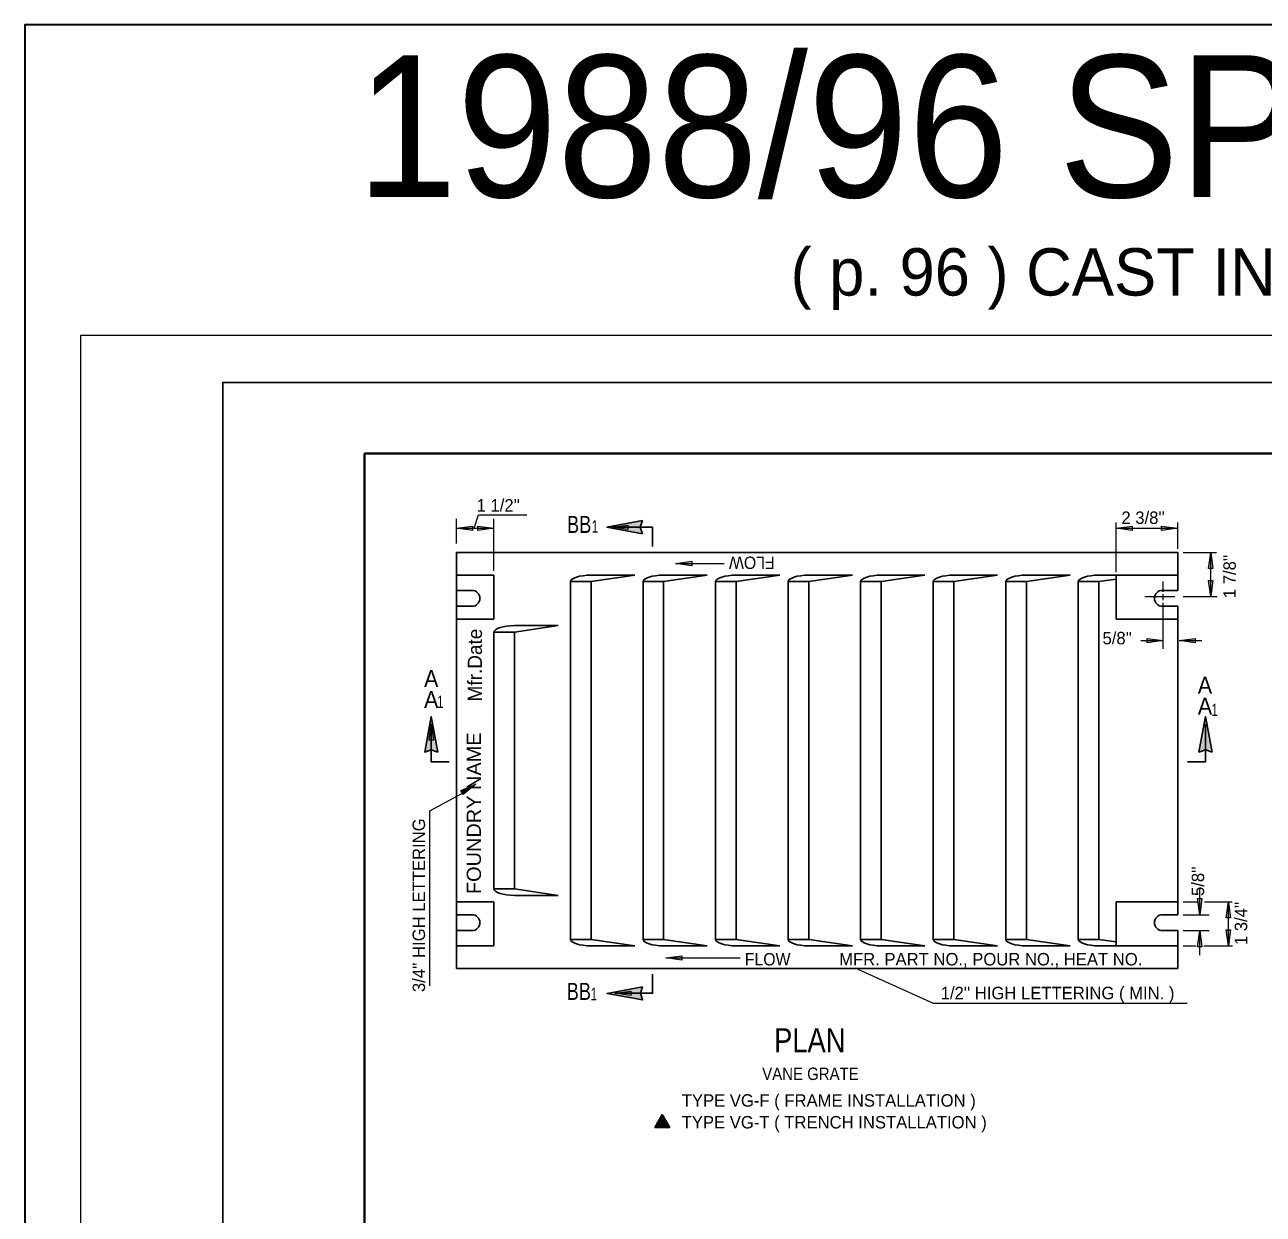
# Model space of a CAD drawing. Extents: x -403 to -29, y -119 to 150.
# Drawn here: x -402.6 to -271.7, y 24.4 to 150.1 of the extents above; entities that cross this region are included whole.
import ezdxf
from ezdxf.enums import TextEntityAlignment as Align

# ---------------------------------------------------------------- set-up
doc = ezdxf.new("R2010")
doc.units = 0
doc.header["$LTSCALE"] = 0.53
doc.layers.add('1', color=7, linetype='Continuous', lineweight=13)
doc.layers.add('60', color=7, linetype='Continuous')

msp = doc.modelspace()

# ---------------------------------------------------------------- hatches: boundary and pattern name
at = {"layer": '1'}
for points in [[(-356.9297, 96.8907), (-355.2267, 97.1247), (-355.2267, 96.6568)], [(-352.9733, 96.8907), (-354.6763, 96.6568), (-354.6763, 97.1247)], [(-337.2838, 97.7003), (-337.5201, 97.0033), (-337.2878, 96.3008), (-341.039, 96.9878)], [(-340.5164, 96.9928), (-338.8134, 97.2267), (-338.8134, 96.7587)], [(-287.2282, 96.8907), (-285.5252, 97.1247), (-285.5252, 96.6568)], [(-280.7118, 96.8907), (-282.4148, 96.6568), (-282.4148, 97.1247)], [(-277.2209, 94.3289), (-276.9869, 92.6259), (-277.4549, 92.6259)], [(-333.7734, 93.1644), (-332.0704, 93.3984), (-332.0704, 92.9304)], [(-277.2209, 89.671), (-277.4549, 91.374), (-276.9869, 91.374)], [(-282.2482, 85.0131), (-283.9513, 84.7791), (-283.9513, 85.2471)], [(-280.5675, 85.0131), (-278.8645, 85.2471), (-278.8645, 84.7791)], [(-358.8982, 73.2233), (-359.5952, 73.4596), (-360.2978, 73.2272), (-359.6107, 76.9785)], [(-359.606, 76.2039), (-359.372, 74.5009), (-359.84, 74.5009)], [(-277.0769, 73.2233), (-277.7739, 73.4596), (-278.4764, 73.2272), (-277.7894, 76.9785)], [(-354.8928, 69.8417), (-356.2304, 68.762), (-356.4721, 69.1628)], [(-278.3846, 56.0486), (-278.6186, 57.7516), (-278.1506, 57.7516)], [(-275.3592, 57.4152), (-275.1252, 55.7122), (-275.5932, 55.7122)], [(-278.3846, 54.3626), (-278.1506, 52.6596), (-278.6186, 52.6596)], [(-275.3592, 52.7572), (-275.5932, 54.4602), (-275.1252, 54.4602)], [(-334.8207, 51.4763), (-333.1177, 51.7103), (-333.1177, 51.2423)], [(-337.2661, 48.4409), (-337.5023, 47.7439), (-337.27, 47.0414), (-341.0213, 47.7284)], [(-340.217, 47.7501), (-338.514, 47.9841), (-338.514, 47.5161)], [(-335.1817, 34.9202), (-334.4022, 33.5702), (-335.9611, 33.5702)]]:
    msp.add_hatch(color=256, dxfattribs=at).paths.add_polyline_path(points)

# ---------------------------------------------------------------- linework, layer by layer
for p, q in [((-396.6432, 117.2992), (-36.6433, 117.2992)), ((-396.6432, -112.7008), (-396.6432, 117.2992)), ((-356.9297, 95.2605), (-356.9297, 97.8907)), ((-356.9297, 96.8907), (-352.9733, 96.8907)), ((-352.9733, 92.3775), (-352.9733, 97.8907)), ((-287.2282, 92.2518), (-287.2282, 97.4903)), ((-287.2282, 96.8907), (-280.7118, 96.8907)), ((-280.7118, 94.7085), (-280.7118, 97.4903)), ((-280.13, 94.3289), (-276.625, 94.3289)), ((-277.2209, 89.671), (-277.2209, 94.3289)), ((-333.7734, 93.1644), (-328.6303, 93.1644)), ((-282.2482, 90.1805), (-282.2482, 91.2531)), ((-284.1887, 89.671), (-281.0123, 89.671)), ((-282.2482, 89.2834), (-282.2482, 89.927)), ((-282.2482, 84.1448), (-282.2482, 89.0104)), ((-280.13, 89.671), (-276.5334, 89.671)), ((-284.6126, 85.0131), (-282.2482, 85.0131)), ((-280.5675, 85.0131), (-278.1591, 85.0131)), ((-278.3846, 56.0486), (-278.3846, 58.7432)), ((-280.13, 57.4152), (-278.6378, 57.4152)), ((-277.8784, 57.4152), (-274.9596, 57.4152)), ((-275.3592, 52.7572), (-275.3592, 57.4152)), ((-280.13, 56.0486), (-277.3846, 56.0486)), ((-280.13, 54.3626), (-277.3846, 54.3626)), ((-278.3846, 51.7713), (-278.3846, 54.3626)), ((-280.13, 52.7572), (-278.8029, 52.7572)), ((-277.9444, 52.7572), (-274.9241, 52.7572)), ((-334.8207, 51.4763), (-326.9651, 51.4763))]:
    msp.add_line(p, q, dxfattribs=at)
at = {"layer": '1', "lineweight": 40}
for p, q in [((-366.6432, 104.7992), (-41.6433, 104.7992)), ((-366.6432, -100.2008), (-366.6432, 104.7992))]:
    msp.add_line(p, q, dxfattribs=at)
at = {"layer": '1', "lineweight": 25}
for p, q in [((-356.9297, 94.3289), (-280.7118, 94.3289)), ((-356.9297, 50.3601), (-356.9297, 94.3289)), ((-280.7118, 94.3289), (-280.7118, 90.3264)), ((-352.9733, 91.9317), (-356.9297, 91.9317)), ((-352.9733, 91.9317), (-352.9733, 87.2738)), ((-342.7178, 91.9317), (-338.0944, 91.9317)), ((-338.0944, 91.9317), (-342.7138, 91.2552)), ((-335.0508, 91.9317), (-330.4274, 91.9317)), ((-330.4274, 91.9317), (-335.0467, 91.2552)), ((-327.3837, 91.9317), (-322.7603, 91.9317)), ((-322.7603, 91.9317), (-327.3797, 91.2552)), ((-319.7167, 91.9317), (-315.0933, 91.9317)), ((-315.0933, 91.9317), (-319.7127, 91.2552)), ((-312.0497, 91.9317), (-307.4262, 91.9317)), ((-307.4262, 91.9317), (-312.0456, 91.2552)), ((-304.3827, 91.9317), (-299.7593, 91.9317)), ((-299.7593, 91.9317), (-304.3786, 91.2552)), ((-296.7156, 91.9317), (-292.0922, 91.9317)), ((-292.0922, 91.9317), (-296.7115, 91.2552)), ((-289.0486, 91.9317), (-287.2282, 91.9317)), ((-287.2282, 91.9317), (-280.7118, 91.9317)), ((-287.2282, 87.2738), (-287.2282, 91.9317)), ((-355.3052, 90.3264), (-356.9297, 90.3264)), ((-344.8903, 91.2552), (-342.7138, 91.2552)), ((-344.8903, 91.2552), (-344.8903, 53.4338)), ((-342.7138, 91.2552), (-342.7138, 53.4338)), ((-337.2233, 91.2552), (-335.0467, 91.2552)), ((-337.2233, 91.2552), (-337.2233, 53.4338)), ((-335.0467, 91.2552), (-335.0467, 53.4338)), ((-329.5562, 91.2552), (-327.3797, 91.2552)), ((-329.5562, 91.2552), (-329.5562, 53.4338)), ((-327.3797, 91.2552), (-327.3797, 53.4338)), ((-321.8893, 91.2552), (-319.7127, 91.2552)), ((-321.8893, 91.2552), (-321.8893, 53.4338)), ((-319.7127, 91.2552), (-319.7127, 53.4338)), ((-314.2222, 91.2552), (-312.0456, 91.2552)), ((-314.2222, 91.2552), (-314.2222, 53.4338)), ((-312.0456, 91.2552), (-312.0456, 53.4338)), ((-306.5552, 91.2552), (-304.3786, 91.2552)), ((-306.5552, 91.2552), (-306.5552, 53.4338)), ((-304.3786, 91.2552), (-304.3786, 53.4338)), ((-298.8881, 91.2552), (-296.7115, 91.2552)), ((-298.8881, 91.2552), (-298.8881, 53.4338)), ((-296.7115, 91.2552), (-296.7115, 53.4338)), ((-291.2211, 91.2552), (-289.0445, 91.2552)), ((-291.2211, 91.2552), (-291.2211, 53.4338)), ((-287.2282, 91.5212), (-289.0445, 91.2552)), ((-289.0445, 91.2552), (-289.0445, 53.4338)), ((-282.3363, 90.3264), (-280.7118, 90.3264)), ((-355.3052, 88.6404), (-356.9297, 88.6404)), ((-282.3363, 88.6404), (-280.7118, 88.6404)), ((-280.7118, 88.6404), (-280.7118, 56.0486)), ((-352.9733, 87.2738), (-356.9297, 87.2738)), ((-350.8008, 86.6004), (-346.1774, 86.6004)), ((-346.1774, 86.6004), (-350.7967, 85.9238)), ((-287.2282, 87.2738), (-280.7118, 87.2738)), ((-352.9733, 85.9238), (-352.9733, 58.7652)), ((-352.9733, 85.9238), (-350.7967, 85.9238)), ((-350.7967, 85.9238), (-350.7967, 58.7652)), ((-352.9733, 58.7652), (-350.7967, 58.7652)), ((-350.8008, 58.0886), (-346.1774, 58.0886)), ((-346.1774, 58.0886), (-350.7967, 58.7652)), ((-352.9733, 57.4152), (-356.9297, 57.4152)), ((-352.9733, 57.4152), (-352.9733, 52.7572)), ((-287.2282, 57.4152), (-280.7118, 57.4152)), ((-287.2282, 57.4152), (-287.2282, 52.7572)), ((-355.3052, 56.0486), (-356.9297, 56.0486)), ((-282.3363, 56.0486), (-280.7118, 56.0486)), ((-355.3052, 54.3626), (-356.9297, 54.3626)), ((-282.3363, 54.3626), (-280.7118, 54.3626)), ((-280.7118, 54.3626), (-280.7118, 50.3601)), ((-352.9733, 52.7572), (-356.9297, 52.7572)), ((-344.8903, 53.4338), (-342.7138, 53.4338)), ((-342.7178, 52.7572), (-338.0944, 52.7572)), ((-338.0944, 52.7572), (-342.7138, 53.4338)), ((-337.2233, 53.4338), (-335.0467, 53.4338)), ((-335.0508, 52.7572), (-330.4274, 52.7572)), ((-330.4274, 52.7572), (-335.0467, 53.4338)), ((-329.5562, 53.4338), (-327.3797, 53.4338)), ((-327.3837, 52.7572), (-322.7603, 52.7572)), ((-322.7603, 52.7572), (-327.3797, 53.4338)), ((-321.8893, 53.4338), (-319.7127, 53.4338)), ((-319.7167, 52.7572), (-315.0933, 52.7572)), ((-315.0933, 52.7572), (-319.7127, 53.4338)), ((-314.2222, 53.4338), (-312.0456, 53.4338)), ((-312.0497, 52.7572), (-307.4262, 52.7572)), ((-307.4262, 52.7572), (-312.0456, 53.4338)), ((-306.5552, 53.4338), (-304.3786, 53.4338)), ((-304.3827, 52.7572), (-299.7593, 52.7572)), ((-299.7593, 52.7572), (-304.3786, 53.4338)), ((-298.8881, 53.4338), (-296.7115, 53.4338)), ((-296.7156, 52.7572), (-292.0922, 52.7572)), ((-292.0922, 52.7572), (-296.7115, 53.4338)), ((-291.2211, 53.4338), (-289.0445, 53.4338)), ((-289.0486, 52.7572), (-287.2282, 52.7572)), ((-287.2282, 53.1678), (-289.0445, 53.4338)), ((-287.2282, 52.7572), (-280.7118, 52.7572)), ((-356.9297, 50.3601), (-280.7118, 50.3601))]:
    msp.add_line(p, q, dxfattribs=at)
at = {"layer": '1', "lineweight": 35}
msp.add_lwpolyline([(-402.5622, -118.6236), (-28.6709, -118.6236), (-28.6709, 150.0972), (-402.5622, 150.0972)], close=True, dxfattribs=at)
at = {"layer": '1', "lineweight": 25}
for points in [[(-381.6432, -107.7008), (-381.6432, 112.2992), (-36.6433, 112.2992)], [(-336.217, 94.9509), (-336.217, 96.9928), (-340.5164, 96.9928)], [(-359.606, 76.2039), (-359.606, 72.2039), (-357.7142, 72.2039)], [(-277.7788, 76.2039), (-277.7788, 72.2039), (-279.6707, 72.2039)], [(-340.217, 47.7501), (-336.217, 47.7501), (-336.217, 49.7769)]]:
    msp.add_lwpolyline(points, dxfattribs=at)
at = {"layer": '1'}
for points in [[(-355.0521, 96.8929), (-354.626, 98.3141), (-349.5132, 98.3141)], [(-359.7439, 48.5193), (-359.7439, 67.0126), (-355.9842, 69.0657)], [(-314.5327, 50.2899), (-306.5444, 46.702), (-279.7113, 46.702)]]:
    msp.add_lwpolyline(points, dxfattribs=at)
for points in [[(-356.9297, 96.8907), (-355.2267, 97.1247), (-355.2267, 96.6568)], [(-352.9733, 96.8907), (-354.6763, 96.6568), (-354.6763, 97.1247)], [(-340.5164, 96.9928), (-338.8134, 97.2267), (-338.8134, 96.7587)], [(-287.2282, 96.8907), (-285.5252, 97.1247), (-285.5252, 96.6568)], [(-280.7118, 96.8907), (-282.4148, 96.6568), (-282.4148, 97.1247)], [(-277.2209, 94.3289), (-276.9869, 92.6259), (-277.4549, 92.6259)], [(-333.7734, 93.1644), (-332.0704, 93.3984), (-332.0704, 92.9304)], [(-277.2209, 89.671), (-277.4549, 91.374), (-276.9869, 91.374)], [(-282.2482, 85.0131), (-283.9513, 84.7791), (-283.9513, 85.2471)], [(-280.5675, 85.0131), (-278.8645, 85.2471), (-278.8645, 84.7791)], [(-359.606, 76.2039), (-359.372, 74.5009), (-359.84, 74.5009)], [(-354.8928, 69.8417), (-356.2304, 68.762), (-356.4721, 69.1628)], [(-278.3846, 56.0486), (-278.6186, 57.7516), (-278.1506, 57.7516)], [(-275.3592, 57.4152), (-275.1252, 55.7122), (-275.5932, 55.7122)], [(-278.3846, 54.3626), (-278.1506, 52.6596), (-278.6186, 52.6596)], [(-275.3592, 52.7572), (-275.5932, 54.4602), (-275.1252, 54.4602)], [(-334.8207, 51.4763), (-333.1177, 51.7103), (-333.1177, 51.2423)], [(-340.217, 47.7501), (-338.514, 47.9841), (-338.514, 47.5161)]]:
    msp.add_lwpolyline(points, close=True, dxfattribs=at)
at = {"layer": '1', "lineweight": 25}
for points in [[(-337.2838, 97.7003), (-337.5201, 97.0033), (-337.2878, 96.3008), (-341.039, 96.9878)], [(-358.8982, 73.2233), (-359.5952, 73.4596), (-360.2978, 73.2272), (-359.6107, 76.9785)], [(-277.0769, 73.2233), (-277.7739, 73.4596), (-278.4764, 73.2272), (-277.7894, 76.9785)], [(-337.2661, 48.4409), (-337.5023, 47.7439), (-337.27, 47.0414), (-341.0213, 47.7284)], [(-335.1817, 34.9202), (-334.4022, 33.5702), (-335.9611, 33.5702)]]:
    msp.add_lwpolyline(points, close=True, dxfattribs=at)
for centre, start, end in [((-355.3052, 89.4834), 270, 90), ((-282.3363, 89.4834), 90, 270), ((-355.3052, 55.2056), 270, 90), ((-282.3363, 55.2056), 90, 270)]:
    msp.add_arc(centre, 0.843, start, end, dxfattribs=at)
for centre, major_axis, start_param, end_param in [((-342.7138, 91.2552), (-2.1769, -0.0131), 4.71238883, 6.26376706), ((-335.0468, 91.2552), (-2.1769, -0.0131), 4.71238883, 6.26376706), ((-327.3797, 91.2552), (-2.1769, -0.0131), 4.71238883, 6.26376706), ((-319.7127, 91.2552), (-2.1769, -0.0131), 4.71238883, 6.26376706), ((-312.0456, 91.2552), (-2.1769, -0.0131), 4.71238883, 6.26376706), ((-304.3786, 91.2552), (-2.1769, -0.0131), 4.71238883, 6.26376706), ((-296.7115, 91.2552), (-2.1769, -0.0131), 4.71238883, 6.26376706), ((-289.0445, 91.2552), (-2.1769, -0.0131), 4.71238883, 6.26376706), ((-350.7967, 85.9238), (-2.1769, -0.0131), 4.71238883, 6.26376706), ((-350.7967, 58.7652), (2.1769, -0.0131), 3.1610109, 4.71238913), ((-342.7138, 53.4338), (2.1769, -0.0131), 3.1610109, 4.71238913), ((-335.0468, 53.4338), (2.1769, -0.0131), 3.1610109, 4.71238913), ((-327.3797, 53.4338), (2.1769, -0.0131), 3.1610109, 4.71238913), ((-319.7127, 53.4338), (2.1769, -0.0131), 3.1610109, 4.71238913), ((-312.0456, 53.4338), (2.1769, -0.0131), 3.1610109, 4.71238913), ((-304.3786, 53.4338), (2.1769, -0.0131), 3.1610109, 4.71238913), ((-296.7115, 53.4338), (2.1769, -0.0131), 3.1610109, 4.71238913), ((-289.0445, 53.4338), (2.1769, -0.0131), 3.1610109, 4.71238913)]:
    msp.add_ellipse(centre, major_axis=major_axis, ratio=0.310799, start_param=start_param, end_param=end_param, dxfattribs=at)

# ---------------------------------------------------------------- texts
at = {"layer": '1'}
for s, height, width, p in [('1988/96 SPECS. FINAL ENGLISH', 15, 0.95, (-367.4826, 131.8787)), ('BB', 1.8, 0.8, (-345.2561, 96.392)), ('1', 1.315, 0.7, (-342.647, 96.4252)), ('1', 1.315, 0.7, (-358.9901, 77.8867)), ('1', 1.315, 0.7, (-277.1504, 77.0347)), ('FLOW', 1.315, 0.95, (-326.4651, 50.6856)), ('BB', 1.8, 0.8, (-345.2903, 47.0427)), ('1', 1.315, 0.7, (-342.7656, 47.0091)), ('VANE GRATE', 1.315, 0.9, (-324.6257, 38.5763))]:
    msp.add_text(s, height=height, dxfattribs=dict(at, width=width)).set_placement(p)
for s, p in [("1 1/2''", (-354.8087, 98.6513)), ("2 3/8''", (-286.6624, 97.346)), (" 5/8''", (-289.1494, 84.6227)), ('MFR. PART NO., POUR NO., HEAT NO.', (-316.4948, 50.6871)), ("1/2'' HIGH LETTERING ( MIN. )", (-305.7638, 47.1148)), ('TYPE VG-F ( FRAME INSTALLATION )', (-333.1277, 35.7602)), ('TYPE VG-T ( TRENCH INSTALLATION )', (-333.1358, 33.4597))]:
    msp.add_text(s, height=1.315, dxfattribs=at).set_placement(p)
for s, height, rotation, width, p in [('FLOW', 1.315, 180, 0.95, (-323.3115, 93.8965)), ('FOUNDRY NAME', 1.5, 90, 1.05, (-354.3524, 58.2267))]:
    msp.add_text(s, height=height, rotation=rotation, dxfattribs=dict(at, width=width)).set_placement(p)
for s, height, p in [("1 7/8''", 1.315, (-274.5718, 89.505)), ('Mfr.Date', 1.5, (-354.2418, 78.5862)), (" 3/4'' HIGH LETTERING", 1.315, (-360.2576, 47.3828)), (" 5/8''", 1.315, (-277.9209, 57.5362)), ("1 3/4''", 1.315, (-273.371, 52.8367))]:
    msp.add_text(s, height=height, rotation=90, dxfattribs=at).set_placement(p)
for s, height, width, p in [('A', 1.8, 0.95, (-359.6075, 80.098)), ('A', 1.8, 0.95, (-277.8344, 79.4016)), ('A', 1.8, 0.95, (-359.6075, 77.8813)), ('A', 1.8, 0.95, (-277.8344, 77.1849)), ('PLAN', 2.538, 0.85, (-319.6012, 41.515))]:
    msp.add_text(s, height=height, dxfattribs=dict(at, width=width)).set_placement(p, align=Align.CENTER)
at = {"layer": '60'}
msp.add_text('( p. 96 ) CAST INLET GRATE - ( CIG-1-3 ) - FINAL ENGLISH ( 4/10/97 )', height=5, dxfattribs=at).set_placement((-321.6296, 121.4784))

doc.saveas('drawing.dxf')
